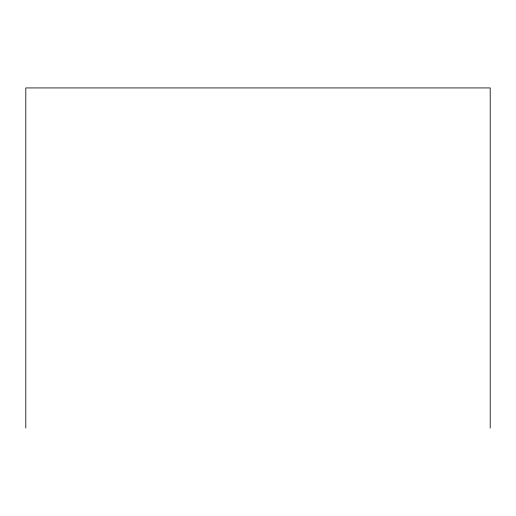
<?xml version="1.0" encoding="UTF-8"?>
<svg xmlns="http://www.w3.org/2000/svg" width="516" height="516" viewBox="0 0 516 516"><rect width="100%" height="100%" fill="white"/><g stroke="black" fill="none" stroke-linecap="round" stroke-linejoin="round"><path stroke-width="0.77" d="M490.2 428.067L490.2 87.933L25.8 87.933L25.8 428.067"/></g></svg>
